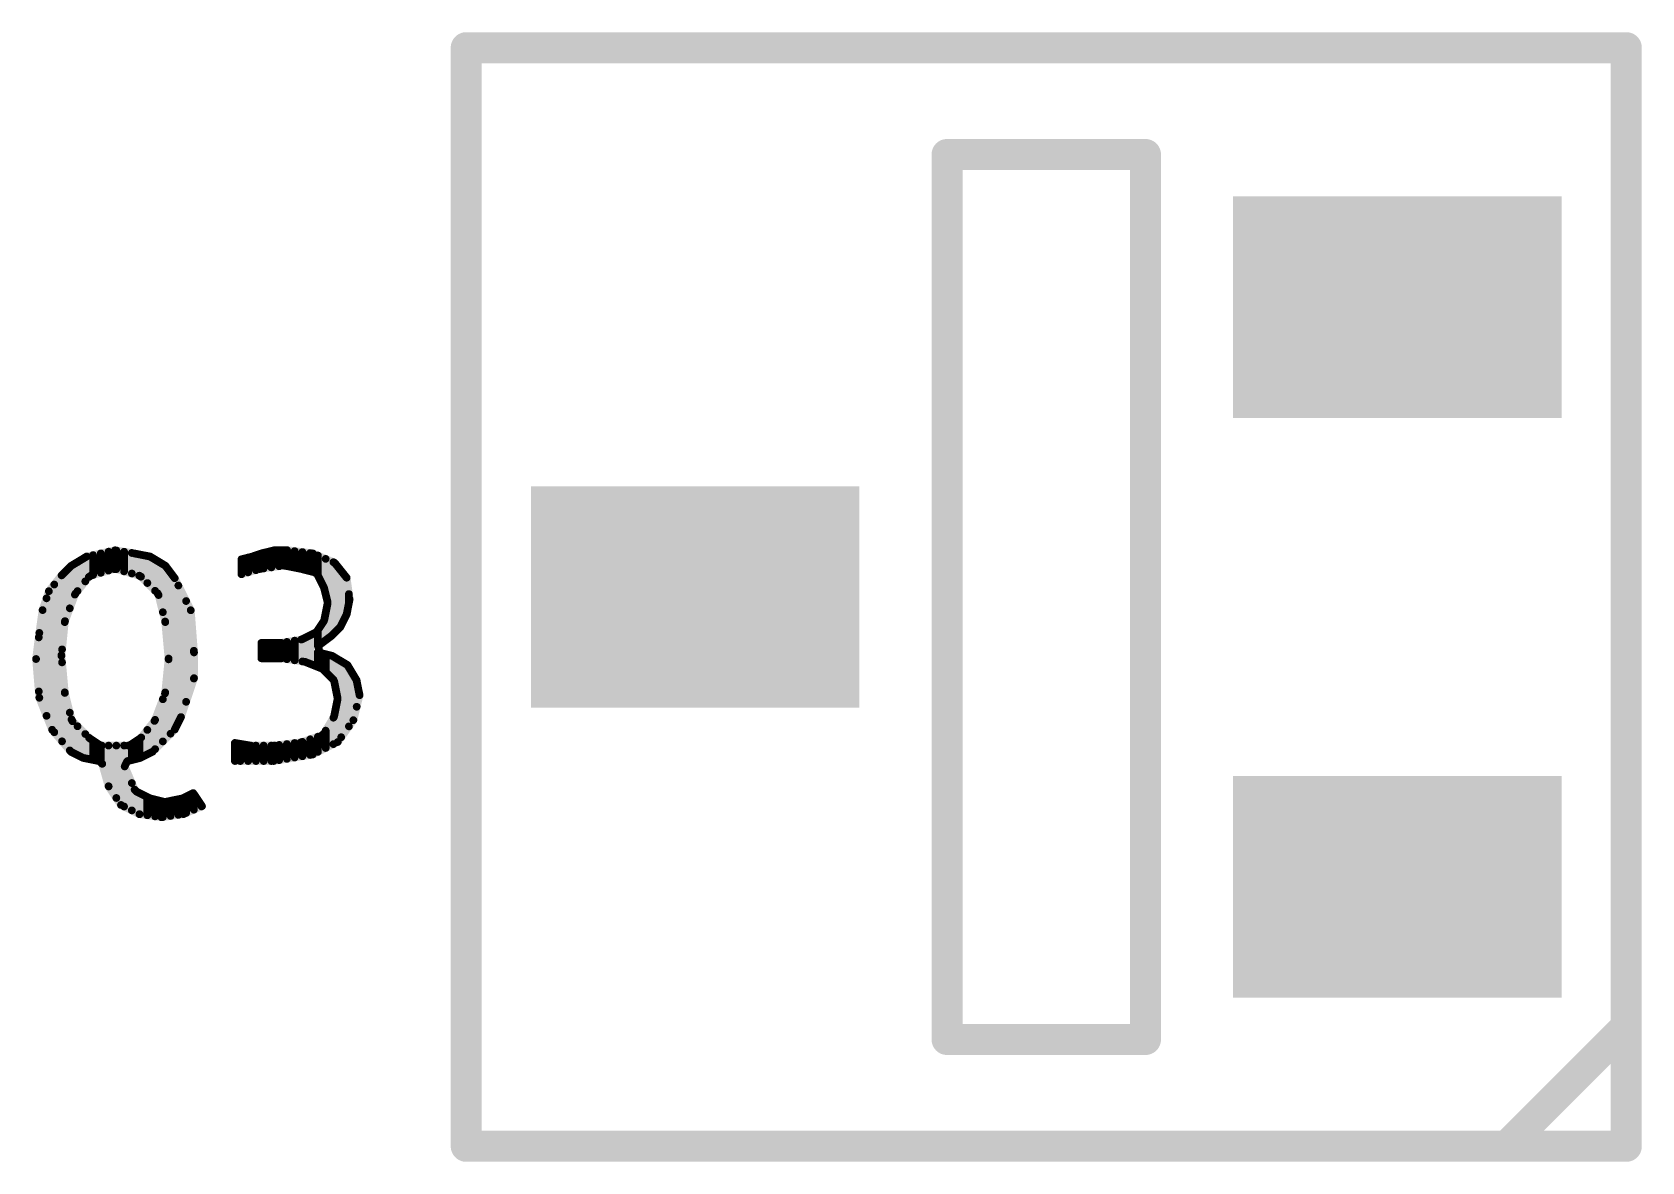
# Model space of a CAD drawing. Extents: x 18.8 to 58.3, y 22.4 to 94.7.
# Drawn here: x 28.53 to 33.8, y 47.25 to 50.95 of the extents above; entities that cross this region are included whole.
import ezdxf

# ---------------------------------------------------------------- set-up
doc = ezdxf.new("R2010")
doc.units = 0
doc.header["$MEASUREMENT"] = 0
doc.layers.get('0').update_dxf_attribs({"linetype": 'CONTINUOUS'})
doc.layers.add('SILKTOP_PHO', color=251, linetype='CONTINUOUS')
doc.layers.add('SOLDERTOP_PHO', color=7, linetype='CONTINUOUS')

# ---------------------------------------------------------------- blocks, each defined once
blk = doc.blocks.new('ROUND_1')
at = {"const_width": 0.0127}
blk.add_lwpolyline([(-0.00635, 0, 1), (0.00635, 0, 1)], format="xyb", close=True, dxfattribs=at)
blk = doc.blocks.new('ROUND_33')
at = {"const_width": 0.0508}
blk.add_lwpolyline([(-0.0254, 0, 1), (0.0254, 0, 1)], format="xyb", close=True, dxfattribs=at)
blk = doc.blocks.new('RECTANGLE_214')
blk.add_solid([(0.538098, 0.363092), (0.538098, -0.363092), (-0.538098, 0.363092), (-0.538098, -0.363092)])

msp = doc.modelspace()

# ---------------------------------------------------------------- linework, layer by layer
at = {"layer": 'SILKTOP_PHO'}
for points, const_width in [([(33.749996, 50.900076), (29.949902, 50.900076)], 0.1016), ([(29.949902, 50.900076), (29.949902, 47.29988)], 0.1016), ([(29.949902, 47.29988), (29.949902, 50.900076)], 0.1016), ([(29.949902, 50.900076), (33.749996, 50.900076)], 0.1016), ([(33.749996, 47.29988), (33.749996, 50.900076)], 0.1016), ([(33.749996, 50.900076), (33.749996, 47.29988)], 0.1016), ([(32.174942, 50.550064), (31.524956, 50.550064)], 0.1016), ([(31.524956, 50.550064), (31.524956, 47.649892)], 0.1016), ([(32.174942, 47.649892), (32.174942, 50.550064)], 0.1016), ([(28.79979, 49.25314), (28.706318, 49.232566)], 0.0254), ([(28.7274, 49.172114), (28.7274, 49.237138)], 0.0254), ([(28.7528, 49.179226), (28.7528, 49.242726)], 0.0254), ([(28.7782, 49.186592), (28.7782, 49.248568)], 0.0254), ([(28.862274, 49.242726), (28.79979, 49.25314)], 0.0254), ([(28.8036, 49.191418), (28.8036, 49.252632)], 0.0254), ([(28.829, 49.184052), (28.829, 49.248314)], 0.0254), ([(28.8544, 49.17694), (28.8544, 49.24425)], 0.0254), ([(28.91409, 49.232566), (28.862274, 49.242726)], 0.0254), ([(28.8798, 49.169574), (28.8798, 49.239424)], 0.0254), ([(29.280612, 49.243234), (29.248354, 49.232312)], 0.0254), ([(29.2608, 49.187862), (29.2608, 49.23663)], 0.0254), ([(29.322014, 49.253394), (29.280612, 49.243234)], 0.0254), ([(29.2862, 49.19345), (29.2862, 49.244504)], 0.0254), ([(29.3116, 49.197006), (29.3116, 49.250854)], 0.0254), ([(29.362908, 49.253394), (29.322014, 49.253394)], 0.0254), ([(29.337, 49.200816), (29.337, 49.253394)], 0.0254), ([(29.3624, 49.201324), (29.3624, 49.253394)], 0.0254), ([(29.447236, 49.24298), (29.362908, 49.253394)], 0.0254), ([(29.3878, 49.196244), (29.3878, 49.250346)], 0.0254), ([(29.4132, 49.19091), (29.4132, 49.247298)], 0.0254), ([(29.4386, 49.18456), (29.4386, 49.243996)], 0.0254), ([(29.51861, 49.212246), (29.447236, 49.24298)], 0.0254), ([(29.464, 49.170082), (29.464, 49.235868)], 0.0254), ([(28.655264, 49.201832), (28.624276, 49.170844)], 0.0254), ([(28.6512, 49.062894), (28.6512, 49.197768)], 0.0254), ([(28.706318, 49.232566), (28.655264, 49.201832)], 0.0254), ([(28.6766, 49.119536), (28.6766, 49.214532)], 0.0254), ([(28.702, 49.151286), (28.702, 49.229772)], 0.0254), ([(28.71978, 49.169828), (28.79598, 49.191672)], 0.0254), ([(28.79598, 49.191672), (28.802838, 49.191672)], 0.0254), ([(28.802838, 49.191672), (28.878784, 49.169828)], 0.0254), ([(28.9052, 49.145698), (28.9052, 49.234344)], 0.0254), ([(28.964382, 49.20234), (28.91409, 49.232566)], 0.0254), ([(28.9306, 49.120298), (28.9306, 49.22266)], 0.0254), ([(28.956, 49.050194), (28.956, 49.20742)], 0.0254), ([(28.994862, 49.1617), (28.964382, 49.20234)], 0.0254), ([(29.247592, 49.232058), (29.213556, 49.223676)], 0.0254), ([(29.213556, 49.223676), (29.213556, 49.1744)], 0.0254), ([(29.213556, 49.1744), (29.2735, 49.191672)], 0.0254), ([(29.2354, 49.18075), (29.2354, 49.229264)], 0.0254), ([(29.248354, 49.232312), (29.247592, 49.232058)], 0.0254), ([(29.2735, 49.191672), (29.275278, 49.191926)], 0.0254), ([(29.275278, 49.191926), (29.351224, 49.202848)], 0.0254), ([(29.351224, 49.202848), (29.355542, 49.202594)], 0.0254), ([(29.355542, 49.202594), (29.409644, 49.191926)], 0.0254), ([(29.409644, 49.191926), (29.410406, 49.191672)], 0.0254), ([(29.410406, 49.191672), (29.45384, 49.18075)], 0.0254), ([(29.4894, 49.109122), (29.4894, 49.224946)], 0.0254), ([(29.5148, 48.979328), (29.5148, 49.214024)], 0.0254), ([(29.55798, 49.163224), (29.51861, 49.212246)], 0.0254), ([(29.5402, 49.007014), (29.5402, 49.185576)], 0.0254), ([(28.624276, 49.170844), (28.58262, 49.119028)], 0.0254), ([(28.6004, 48.656748), (28.6004, 49.140872)], 0.0254), ([(28.6258, 48.928274), (28.6258, 49.172368)], 0.0254), ([(28.669996, 49.111408), (28.71343, 49.16551)], 0.0254), ([(28.71343, 49.16551), (28.71978, 49.169828)], 0.0254), ([(28.878784, 49.169828), (28.884372, 49.166526)], 0.0254), ([(28.884372, 49.166526), (28.938474, 49.112424)], 0.0254), ([(28.9814, 48.652176), (28.9814, 49.17948)], 0.0254), ([(29.04744, 49.056544), (28.994862, 49.1617)], 0.0254), ([(29.0068, 48.68926), (29.0068, 49.13757)], 0.0254), ([(29.45384, 49.18075), (29.461968, 49.174146)], 0.0254), ([(29.461968, 49.174146), (29.483812, 49.130712)], 0.0254), ([(29.483812, 49.130712), (29.484574, 49.128172)], 0.0254), ([(29.567886, 49.092866), (29.55798, 49.163224)], 0.0254), ([(28.58262, 49.119028), (28.562046, 49.057052)], 0.0254), ([(28.575, 48.710596), (28.575, 49.09566)], 0.0254), ([(28.635452, 49.020984), (28.667964, 49.107852)], 0.0254), ([(28.667964, 49.107852), (28.669996, 49.111408)], 0.0254), ([(28.938474, 49.112424), (28.94203, 49.106328)], 0.0254), ([(28.94203, 49.106328), (28.96362, 49.019714)], 0.0254), ([(29.0322, 48.75657), (29.0322, 49.08677)], 0.0254), ([(29.484574, 49.128172), (29.495496, 49.084738)], 0.0254), ([(29.49575, 49.07915), (29.484828, 49.024794)], 0.0254), ([(29.495496, 49.084738), (29.49575, 49.07915)], 0.0254), ([(29.55798, 49.04232), (29.567886, 49.092866)], 0.0254), ([(29.5656, 49.080928), (29.5656, 49.10963)], 0.0254), ([(28.562046, 49.057052), (28.551378, 48.982376)], 0.0254), ([(29.058108, 48.918368), (29.04744, 49.056544)], 0.0254), ([(29.484828, 49.024794), (29.482796, 49.020222)], 0.0254), ([(29.4894, 48.958246), (29.4894, 49.047908)], 0.0254), ([(29.537914, 49.002442), (29.55798, 49.04232)], 0.0254), ([(28.551378, 48.982376), (28.54071, 48.896778)], 0.0254), ([(28.623768, 48.909224), (28.63469, 49.017682)], 0.0254), ([(28.63469, 49.017682), (28.635452, 49.020984)], 0.0254), ([(28.96362, 49.019714), (28.963874, 49.017682)], 0.0254), ([(28.963874, 49.017682), (28.974796, 48.898302)], 0.0254), ([(29.45638, 48.983392), (29.412946, 48.961802)], 0.0254), ([(29.4386, 48.880776), (29.4386, 48.974502)], 0.0254), ([(29.461206, 48.98771), (29.45638, 48.983392)], 0.0254), ([(29.482796, 49.020222), (29.461206, 48.98771)], 0.0254), ([(29.464, 48.939196), (29.464, 48.992028)], 0.0254), ([(29.464762, 48.939958), (29.507434, 48.971962)], 0.0254), ([(29.507434, 48.971962), (29.537914, 49.002442)], 0.0254), ([(28.5496, 48.790606), (28.5496, 48.967644)], 0.0254), ([(29.0576, 48.83277), (29.0576, 48.923702)], 0.0254), ([(29.34208, 48.94961), (29.278834, 48.94961)], 0.0254), ([(29.278834, 48.94961), (29.278834, 48.899064)], 0.0254), ([(29.2862, 48.899064), (29.2862, 48.94961)], 0.0254), ([(29.3116, 48.899064), (29.3116, 48.94961)], 0.0254), ([(29.337, 48.899064), (29.337, 48.94961)], 0.0254), ([(29.344112, 48.94961), (29.34208, 48.94961)], 0.0254), ([(29.40939, 48.960532), (29.344112, 48.94961)], 0.0254), ([(29.3624, 48.89627), (29.3624, 48.952658)], 0.0254), ([(29.3878, 48.89246), (29.3878, 48.956976)], 0.0254), ([(29.412946, 48.961802), (29.40939, 48.960532)], 0.0254), ([(29.4132, 48.888904), (29.4132, 48.961802)], 0.0254), ([(29.464, 48.870616), (29.464, 48.920146)], 0.0254), ([(29.469334, 48.917352), (29.464762, 48.939958)], 0.0254), ([(28.54071, 48.896778), (28.551378, 48.769778)], 0.0254), ([(28.623768, 48.907954), (28.623768, 48.909224)], 0.0254), ([(28.623768, 48.906938), (28.623768, 48.907954)], 0.0254), ([(28.63469, 48.787558), (28.623768, 48.906938)], 0.0254), ([(28.6258, 48.62703), (28.6258, 48.885856)], 0.0254), ([(28.974796, 48.895762), (28.963874, 48.787304)], 0.0254), ([(28.974796, 48.898302), (28.974796, 48.897032)], 0.0254), ([(28.974796, 48.897032), (28.974796, 48.895762)], 0.0254), ([(29.058108, 48.83404), (29.058108, 48.918368)], 0.0254), ([(29.278834, 48.899064), (29.34208, 48.899064)], 0.0254), ([(29.34208, 48.899064), (29.343858, 48.89881)], 0.0254), ([(29.343858, 48.89881), (29.419804, 48.887888)], 0.0254), ([(29.419804, 48.887888), (29.422852, 48.887126)], 0.0254), ([(29.422852, 48.887126), (29.476954, 48.865536)], 0.0254), ([(29.510736, 48.906938), (29.469334, 48.917352)], 0.0254), ([(29.4894, 48.854614), (29.4894, 48.912272)], 0.0254), ([(29.560774, 48.876966), (29.510736, 48.906938)], 0.0254), ([(29.5148, 48.829214), (29.5148, 48.904652)], 0.0254), ([(29.5402, 48.640492), (29.5402, 48.889412)], 0.0254), ([(29.590492, 48.827436), (29.560774, 48.876966)], 0.0254), ([(29.5656, 48.676052), (29.5656, 48.869092)], 0.0254), ([(29.015436, 48.706532), (29.058108, 48.83404)], 0.0254), ([(29.476954, 48.865536), (29.481272, 48.862742)], 0.0254), ([(29.481272, 48.862742), (29.513784, 48.83023)], 0.0254), ([(29.513784, 48.83023), (29.51734, 48.823626)], 0.0254), ([(29.51734, 48.823626), (29.528262, 48.76927)], 0.0254), ([(29.600398, 48.77816), (29.590492, 48.827436)], 0.0254), ([(29.591, 48.740314), (29.591, 48.82515)], 0.0254), ([(28.551378, 48.769778), (28.593288, 48.664876)], 0.0254), ([(28.634944, 48.785526), (28.63469, 48.787558)], 0.0254), ([(28.656788, 48.698658), (28.634944, 48.785526)], 0.0254), ([(28.963112, 48.784002), (28.9306, 48.697388)], 0.0254), ([(28.956, 48.626776), (28.956, 48.764952)], 0.0254), ([(28.963874, 48.787304), (28.963112, 48.784002)], 0.0254), ([(29.528262, 48.764444), (29.51734, 48.710088)], 0.0254), ([(29.528262, 48.76927), (29.528262, 48.764444)], 0.0254), ([(29.580078, 48.696372), (29.600398, 48.77816)], 0.0254), ([(28.6512, 48.597312), (28.6512, 48.72101)], 0.0254), ([(29.51734, 48.710088), (29.515816, 48.706024)], 0.0254), ([(28.593288, 48.664876), (28.655264, 48.592486)], 0.0254), ([(28.66009, 48.692816), (28.656788, 48.698658)], 0.0254), ([(28.714446, 48.63846), (28.66009, 48.692816)], 0.0254), ([(28.6766, 48.581818), (28.6766, 48.676306)], 0.0254), ([(28.928568, 48.693832), (28.885134, 48.639476)], 0.0254), ([(28.9052, 48.584358), (28.9052, 48.664368)], 0.0254), ([(28.921964, 48.59274), (28.995116, 48.665892)], 0.0254), ([(28.9306, 48.697388), (28.928568, 48.693832)], 0.0254), ([(28.9306, 48.601376), (28.9306, 48.697134)], 0.0254), ([(28.995116, 48.665892), (29.015436, 48.706532)], 0.0254), ([(29.515816, 48.706024), (29.483304, 48.651668)], 0.0254), ([(29.4894, 48.605186), (29.4894, 48.662082)], 0.0254), ([(29.5148, 48.617886), (29.5148, 48.7045)], 0.0254), ([(29.529024, 48.624744), (29.580078, 48.696372)], 0.0254), ([(28.702, 48.571404), (28.702, 48.650906)], 0.0254), ([(28.716224, 48.636936), (28.714446, 48.63846)], 0.0254), ([(28.74899, 48.615092), (28.716224, 48.636936)], 0.0254), ([(28.7274, 48.566324), (28.7274, 48.62957)], 0.0254), ([(28.755848, 48.61306), (28.74899, 48.615092)], 0.0254), ([(28.7528, 48.559974), (28.7528, 48.613568)], 0.0254), ([(28.842716, 48.61306), (28.755848, 48.61306)], 0.0254), ([(28.7782, 48.479964), (28.7782, 48.61306)], 0.0254), ([(28.8036, 48.441356), (28.8036, 48.61306)], 0.0254), ([(28.829, 48.413416), (28.829, 48.61306)], 0.0254), ([(28.849828, 48.615092), (28.842716, 48.61306)], 0.0254), ([(28.88234, 48.636936), (28.849828, 48.615092)], 0.0254), ([(28.8544, 48.565816), (28.8544, 48.61814)], 0.0254), ([(28.8798, 48.572166), (28.8798, 48.635158)], 0.0254), ([(28.885134, 48.639476), (28.88234, 48.636936)], 0.0254), ([(29.242258, 48.613314), (29.191966, 48.621696)], 0.0254), ([(29.191966, 48.621696), (29.191966, 48.562514)], 0.0254), ([(29.21, 48.562514), (29.21, 48.618648)], 0.0254), ([(29.2354, 48.562514), (29.2354, 48.61433)], 0.0254), ([(29.24429, 48.61306), (29.242258, 48.613314)], 0.0254), ([(29.32049, 48.61306), (29.24429, 48.61306)], 0.0254), ([(29.2608, 48.562514), (29.2608, 48.61306)], 0.0254), ([(29.2862, 48.562514), (29.2862, 48.61306)], 0.0254), ([(29.3116, 48.562514), (29.3116, 48.61306)], 0.0254), ([(29.322014, 48.61306), (29.32049, 48.61306)], 0.0254), ([(29.408882, 48.623982), (29.322014, 48.61306)], 0.0254), ([(29.337, 48.565308), (29.337, 48.615092)], 0.0254), ([(29.3624, 48.569626), (29.3624, 48.61814)], 0.0254), ([(29.3878, 48.573944), (29.3878, 48.621442)], 0.0254), ([(29.411168, 48.62449), (29.408882, 48.623982)], 0.0254), ([(29.476446, 48.646334), (29.411168, 48.62449)], 0.0254), ([(29.4132, 48.578008), (29.4132, 48.625252)], 0.0254), ([(29.4386, 48.582326), (29.4386, 48.633634)], 0.0254), ([(29.446728, 48.583596), (29.529024, 48.624744)], 0.0254), ([(29.464, 48.592486), (29.464, 48.64227)], 0.0254), ([(29.483304, 48.651668), (29.476446, 48.646334)], 0.0254), ([(28.655264, 48.592486), (28.694888, 48.572674)], 0.0254), ([(28.694888, 48.572674), (28.747466, 48.56226)], 0.0254), ([(28.747466, 48.56226), (28.757372, 48.55337)], 0.0254), ([(28.757372, 48.55337), (28.778454, 48.479202)], 0.0254), ([(28.831032, 48.544734), (28.839668, 48.562006)], 0.0254), ([(28.839668, 48.562006), (28.881832, 48.572674)], 0.0254), ([(28.881832, 48.572674), (28.921964, 48.59274)], 0.0254), ([(29.191966, 48.562514), (29.31922, 48.562514)], 0.0254), ([(29.31922, 48.562514), (29.446728, 48.583596)], 0.0254), ([(28.863544, 48.468788), (28.831032, 48.544734)], 0.0254), ([(28.778454, 48.479202), (28.81884, 48.418496)], 0.0254), ([(28.8544, 48.400716), (28.8544, 48.490378)], 0.0254), ([(28.86964, 48.462438), (28.863544, 48.468788)], 0.0254), ([(28.913074, 48.440848), (28.86964, 48.462438)], 0.0254), ([(28.8798, 48.38827), (28.8798, 48.457358)], 0.0254), ([(28.9052, 48.384714), (28.9052, 48.444658)], 0.0254), ([(29.055568, 48.457358), (29.02204, 48.440848)], 0.0254), ([(29.0322, 48.39208), (29.0322, 48.445674)], 0.0254), ([(29.08427, 48.414432), (29.055568, 48.457358)], 0.0254), ([(29.0576, 48.403002), (29.0576, 48.45431)], 0.0254), ([(28.81884, 48.418496), (28.879292, 48.38827)], 0.0254), ([(28.915614, 48.439832), (28.913074, 48.440848)], 0.0254), ([(28.959048, 48.42891), (28.915614, 48.439832)], 0.0254), ([(28.9306, 48.381158), (28.9306, 48.436022)], 0.0254), ([(28.956, 48.378872), (28.956, 48.429672)], 0.0254), ([(28.964636, 48.428656), (28.959048, 48.42891)], 0.0254), ([(29.018992, 48.439578), (28.964636, 48.428656)], 0.0254), ([(28.9814, 48.382428), (28.9814, 48.432212)], 0.0254), ([(29.0068, 48.385984), (29.0068, 48.437292)], 0.0254), ([(29.02204, 48.440848), (29.018992, 48.439578)], 0.0254), ([(29.023818, 48.388524), (29.08427, 48.414432)], 0.0254), ([(29.083, 48.41367), (29.083, 48.41621)], 0.0254), ([(28.879292, 48.38827), (28.951428, 48.37811)], 0.0254), ([(28.951428, 48.37811), (29.023818, 48.388524)], 0.0254), ([(33.742376, 47.685198), (33.361376, 47.304198)], 0.1016), ([(31.524956, 47.649892), (32.174942, 47.649892)], 0.1016), ([(29.949902, 47.29988), (33.749996, 47.29988)], 0.1016), ([(33.749996, 47.29988), (29.949902, 47.29988)], 0.1016)]:
    msp.add_lwpolyline(points, dxfattribs=dict(at, const_width=const_width))

# ---------------------------------------------------------------- block references
for name, p in [('ROUND_33', (29.949902, 50.900076)), ('ROUND_33', (29.949902, 50.900076)), ('ROUND_33', (33.749996, 50.900076)), ('ROUND_33', (33.749996, 50.900076)), ('ROUND_33', (33.749996, 50.900076)), ('ROUND_33', (31.524956, 50.550064)), ('ROUND_33', (32.174942, 50.550064)), ('ROUND_33', (32.174942, 50.550064)), ('ROUND_1', (28.7274, 49.237138)), ('ROUND_1', (28.7528, 49.242726)), ('ROUND_1', (28.7782, 49.248568)), ('ROUND_1', (28.79979, 49.25314)), ('ROUND_1', (28.8036, 49.252632)), ('ROUND_1', (28.829, 49.248314)), ('ROUND_1', (28.8544, 49.24425)), ('ROUND_1', (28.862274, 49.242726)), ('ROUND_1', (28.8798, 49.239424)), ('ROUND_1', (29.2608, 49.23663)), ('ROUND_1', (29.280612, 49.243234)), ('ROUND_1', (29.2862, 49.244504)), ('ROUND_1', (29.3116, 49.250854)), ('ROUND_1', (29.322014, 49.253394)), ('ROUND_1', (29.337, 49.253394)), ('ROUND_1', (29.3624, 49.253394)), ('ROUND_1', (29.362908, 49.253394)), ('ROUND_1', (29.3878, 49.250346)), ('ROUND_1', (29.4132, 49.247298)), ('ROUND_1', (29.4386, 49.243996)), ('ROUND_1', (29.447236, 49.24298)), ('ROUND_1', (29.464, 49.235868)), ('ROUND_1', (28.6512, 49.197768)), ('ROUND_1', (28.655264, 49.201832)), ('ROUND_1', (28.6766, 49.214532)), ('ROUND_1', (28.702, 49.229772)), ('ROUND_1', (28.706318, 49.232566)), ('ROUND_1', (28.7782, 49.186592)), ('ROUND_1', (28.79598, 49.191672)), ('ROUND_1', (28.802838, 49.191672)), ('ROUND_1', (28.8036, 49.191418)), ('ROUND_1', (28.829, 49.184052)), ('ROUND_1', (28.9052, 49.234344)), ('ROUND_1', (28.91409, 49.232566)), ('ROUND_1', (28.9306, 49.22266)), ('ROUND_1', (28.956, 49.20742)), ('ROUND_1', (28.964382, 49.20234)), ('ROUND_1', (29.213556, 49.223676)), ('ROUND_1', (29.2354, 49.229264)), ('ROUND_1', (29.247592, 49.232058)), ('ROUND_1', (29.248354, 49.232312)), ('ROUND_1', (29.2608, 49.187862)), ('ROUND_1', (29.2735, 49.191672)), ('ROUND_1', (29.275278, 49.191926)), ('ROUND_1', (29.2862, 49.19345)), ('ROUND_1', (29.3116, 49.197006)), ('ROUND_1', (29.337, 49.200816)), ('ROUND_1', (29.351224, 49.202848)), ('ROUND_1', (29.355542, 49.202594)), ('ROUND_1', (29.3624, 49.201324)), ('ROUND_1', (29.3878, 49.196244)), ('ROUND_1', (29.409644, 49.191926)), ('ROUND_1', (29.410406, 49.191672)), ('ROUND_1', (29.4132, 49.19091)), ('ROUND_1', (29.4386, 49.18456)), ('ROUND_1', (29.4894, 49.224946)), ('ROUND_1', (29.5148, 49.214024)), ('ROUND_1', (29.51861, 49.212246)), ('ROUND_1', (29.5402, 49.185576)), ('ROUND_1', (28.6004, 49.140872)), ('ROUND_1', (28.624276, 49.170844)), ('ROUND_1', (28.6258, 49.172368)), ('ROUND_1', (28.702, 49.151286)), ('ROUND_1', (28.71343, 49.16551)), ('ROUND_1', (28.71978, 49.169828)), ('ROUND_1', (28.7274, 49.172114)), ('ROUND_1', (28.7528, 49.179226)), ('ROUND_1', (28.8544, 49.17694)), ('ROUND_1', (28.878784, 49.169828)), ('ROUND_1', (28.8798, 49.169574)), ('ROUND_1', (28.884372, 49.166526)), ('ROUND_1', (28.9052, 49.145698)), ('ROUND_1', (28.9814, 49.17948)), ('ROUND_1', (28.994862, 49.1617)), ('ROUND_1', (29.0068, 49.13757)), ('ROUND_1', (29.213556, 49.1744)), ('ROUND_1', (29.2354, 49.18075)), ('ROUND_1', (29.45384, 49.18075)), ('ROUND_1', (29.45384, 49.18075)), ('ROUND_1', (29.461968, 49.174146)), ('ROUND_1', (29.464, 49.170082)), ('ROUND_1', (29.483812, 49.130712)), ('ROUND_1', (29.55798, 49.163224)), ('ROUND_1', (28.575, 49.09566)), ('ROUND_1', (28.58262, 49.119028)), ('ROUND_1', (28.667964, 49.107852)), ('ROUND_1', (28.669996, 49.111408)), ('ROUND_1', (28.6766, 49.119536)), ('ROUND_1', (28.9306, 49.120298)), ('ROUND_1', (28.938474, 49.112424)), ('ROUND_1', (28.94203, 49.106328)), ('ROUND_1', (29.0322, 49.08677)), ('ROUND_1', (29.484574, 49.128172)), ('ROUND_1', (29.4894, 49.109122)), ('ROUND_1', (29.495496, 49.084738)), ('ROUND_1', (29.49575, 49.07915)), ('ROUND_1', (29.5656, 49.10963)), ('ROUND_1', (29.5656, 49.080928)), ('ROUND_1', (29.567886, 49.092866)), ('ROUND_1', (28.562046, 49.057052)), ('ROUND_1', (28.6512, 49.062894)), ('ROUND_1', (28.956, 49.050194)), ('ROUND_1', (29.04744, 49.056544)), ('ROUND_1', (29.484828, 49.024794)), ('ROUND_1', (29.4894, 49.047908)), ('ROUND_1', (29.55798, 49.04232)), ('ROUND_1', (28.551378, 48.982376)), ('ROUND_1', (28.63469, 49.017682)), ('ROUND_1', (28.635452, 49.020984)), ('ROUND_1', (28.96362, 49.019714)), ('ROUND_1', (28.963874, 49.017682)), ('ROUND_1', (29.4386, 48.974502)), ('ROUND_1', (29.45638, 48.983392)), ('ROUND_1', (29.461206, 48.98771)), ('ROUND_1', (29.464, 48.992028)), ('ROUND_1', (29.482796, 49.020222)), ('ROUND_1', (29.507434, 48.971962)), ('ROUND_1', (29.5148, 48.979328)), ('ROUND_1', (29.537914, 49.002442)), ('ROUND_1', (29.5402, 49.007014)), ('ROUND_1', (28.5496, 48.967644)), ('ROUND_1', (28.6258, 48.928274)), ('ROUND_1', (29.0576, 48.923702)), ('ROUND_1', (29.278834, 48.94961)), ('ROUND_1', (29.2862, 48.94961)), ('ROUND_1', (29.3116, 48.94961)), ('ROUND_1', (29.337, 48.94961)), ('ROUND_1', (29.34208, 48.94961)), ('ROUND_1', (29.344112, 48.94961)), ('ROUND_1', (29.3624, 48.952658)), ('ROUND_1', (29.3878, 48.956976)), ('ROUND_1', (29.40939, 48.960532)), ('ROUND_1', (29.412946, 48.961802)), ('ROUND_1', (29.4132, 48.961802)), ('ROUND_1', (29.464, 48.939196)), ('ROUND_1', (29.464, 48.920146)), ('ROUND_1', (29.464762, 48.939958)), ('ROUND_1', (29.4894, 48.958246)), ('ROUND_1', (28.54071, 48.896778)), ('ROUND_1', (28.623768, 48.909224)), ('ROUND_1', (28.623768, 48.907954)), ('ROUND_1', (28.623768, 48.906938)), ('ROUND_1', (28.6258, 48.885856)), ('ROUND_1', (28.974796, 48.898302)), ('ROUND_1', (28.974796, 48.897032)), ('ROUND_1', (28.974796, 48.897032)), ('ROUND_1', (28.974796, 48.895762)), ('ROUND_1', (29.058108, 48.918368)), ('ROUND_1', (29.278834, 48.899064)), ('ROUND_1', (29.2862, 48.899064)), ('ROUND_1', (29.3116, 48.899064)), ('ROUND_1', (29.337, 48.899064)), ('ROUND_1', (29.34208, 48.899064)), ('ROUND_1', (29.343858, 48.89881)), ('ROUND_1', (29.3624, 48.89627)), ('ROUND_1', (29.3878, 48.89246)), ('ROUND_1', (29.4132, 48.888904)), ('ROUND_1', (29.419804, 48.887888)), ('ROUND_1', (29.422852, 48.887126)), ('ROUND_1', (29.4386, 48.880776)), ('ROUND_1', (29.464, 48.870616)), ('ROUND_1', (29.469334, 48.917352)), ('ROUND_1', (29.4894, 48.912272)), ('ROUND_1', (29.510736, 48.906938)), ('ROUND_1', (29.5148, 48.904652)), ('ROUND_1', (29.5402, 48.889412)), ('ROUND_1', (29.560774, 48.876966)), ('ROUND_1', (29.5656, 48.869092)), ('ROUND_1', (29.0576, 48.83277)), ('ROUND_1', (29.058108, 48.83404)), ('ROUND_1', (29.476954, 48.865536)), ('ROUND_1', (29.481272, 48.862742)), ('ROUND_1', (29.4894, 48.854614)), ('ROUND_1', (29.513784, 48.83023)), ('ROUND_1', (29.5148, 48.829214)), ('ROUND_1', (29.51734, 48.823626)), ('ROUND_1', (29.590492, 48.827436)), ('ROUND_1', (29.591, 48.82515)), ('ROUND_1', (28.5496, 48.790606)), ('ROUND_1', (28.551378, 48.769778)), ('ROUND_1', (28.63469, 48.787558)), ('ROUND_1', (28.634944, 48.785526)), ('ROUND_1', (28.956, 48.764952)), ('ROUND_1', (28.963112, 48.784002)), ('ROUND_1', (28.963874, 48.787304)), ('ROUND_1', (29.528262, 48.76927)), ('ROUND_1', (29.528262, 48.764444)), ('ROUND_1', (29.600398, 48.77816)), ('ROUND_1', (29.600398, 48.77816)), ('ROUND_1', (28.575, 48.710596)), ('ROUND_1', (28.6512, 48.72101)), ('ROUND_1', (29.0322, 48.75657)), ('ROUND_1', (29.51734, 48.710088)), ('ROUND_1', (29.591, 48.740314)), ('ROUND_1', (28.593288, 48.664876)), ('ROUND_1', (28.6004, 48.656748)), ('ROUND_1', (28.656788, 48.698658)), ('ROUND_1', (28.66009, 48.692816)), ('ROUND_1', (28.6766, 48.676306)), ('ROUND_1', (28.9052, 48.664368)), ('ROUND_1', (28.928568, 48.693832)), ('ROUND_1', (28.9306, 48.697388)), ('ROUND_1', (28.9306, 48.697134)), ('ROUND_1', (28.995116, 48.665892)), ('ROUND_1', (29.0068, 48.68926)), ('ROUND_1', (29.015436, 48.706532)), ('ROUND_1', (29.4894, 48.662082)), ('ROUND_1', (29.5148, 48.7045)), ('ROUND_1', (29.515816, 48.706024)), ('ROUND_1', (29.5656, 48.676052)), ('ROUND_1', (29.580078, 48.696372)), ('ROUND_1', (28.6258, 48.62703)), ('ROUND_1', (28.702, 48.650906)), ('ROUND_1', (28.714446, 48.63846)), ('ROUND_1', (28.716224, 48.636936)), ('ROUND_1', (28.7274, 48.62957)), ('ROUND_1', (28.74899, 48.615092)), ('ROUND_1', (28.7528, 48.613568)), ('ROUND_1', (28.755848, 48.61306)), ('ROUND_1', (28.7782, 48.61306)), ('ROUND_1', (28.8036, 48.61306)), ('ROUND_1', (28.829, 48.61306)), ('ROUND_1', (28.842716, 48.61306)), ('ROUND_1', (28.849828, 48.615092)), ('ROUND_1', (28.8544, 48.61814)), ('ROUND_1', (28.8798, 48.635158)), ('ROUND_1', (28.88234, 48.636936)), ('ROUND_1', (28.885134, 48.639476)), ('ROUND_1', (28.956, 48.626776)), ('ROUND_1', (28.9814, 48.652176)), ('ROUND_1', (29.191966, 48.621696)), ('ROUND_1', (29.21, 48.618648)), ('ROUND_1', (29.2354, 48.61433)), ('ROUND_1', (29.242258, 48.613314)), ('ROUND_1', (29.24429, 48.61306)), ('ROUND_1', (29.2608, 48.61306)), ('ROUND_1', (29.2862, 48.61306)), ('ROUND_1', (29.3116, 48.61306)), ('ROUND_1', (29.32049, 48.61306)), ('ROUND_1', (29.322014, 48.61306)), ('ROUND_1', (29.337, 48.615092)), ('ROUND_1', (29.3624, 48.61814)), ('ROUND_1', (29.3878, 48.621442)), ('ROUND_1', (29.408882, 48.623982)), ('ROUND_1', (29.411168, 48.62449)), ('ROUND_1', (29.4132, 48.625252)), ('ROUND_1', (29.4386, 48.633634)), ('ROUND_1', (29.464, 48.64227)), ('ROUND_1', (29.476446, 48.646334)), ('ROUND_1', (29.483304, 48.651668)), ('ROUND_1', (29.4894, 48.605186)), ('ROUND_1', (29.5148, 48.617886)), ('ROUND_1', (29.529024, 48.624744)), ('ROUND_1', (29.5402, 48.640492)), ('ROUND_1', (28.6512, 48.597312)), ('ROUND_1', (28.655264, 48.592486)), ('ROUND_1', (28.6766, 48.581818)), ('ROUND_1', (28.694888, 48.572674)), ('ROUND_1', (28.702, 48.571404)), ('ROUND_1', (28.7274, 48.566324)), ('ROUND_1', (28.747466, 48.56226)), ('ROUND_1', (28.7528, 48.559974)), ('ROUND_1', (28.757372, 48.55337)), ('ROUND_1', (28.839668, 48.562006)), ('ROUND_1', (28.8544, 48.565816)), ('ROUND_1', (28.8798, 48.572166)), ('ROUND_1', (28.881832, 48.572674)), ('ROUND_1', (28.9052, 48.584358)), ('ROUND_1', (28.921964, 48.59274)), ('ROUND_1', (28.9306, 48.601376)), ('ROUND_1', (29.191966, 48.562514)), ('ROUND_1', (29.21, 48.562514)), ('ROUND_1', (29.2354, 48.562514)), ('ROUND_1', (29.2608, 48.562514)), ('ROUND_1', (29.2862, 48.562514)), ('ROUND_1', (29.3116, 48.562514)), ('ROUND_1', (29.31922, 48.562514)), ('ROUND_1', (29.337, 48.565308)), ('ROUND_1', (29.3624, 48.569626)), ('ROUND_1', (29.3878, 48.573944)), ('ROUND_1', (29.4132, 48.578008)), ('ROUND_1', (29.4386, 48.582326)), ('ROUND_1', (29.446728, 48.583596)), ('ROUND_1', (29.464, 48.592486)), ('ROUND_1', (28.831032, 48.544734)), ('ROUND_1', (28.7782, 48.479964)), ('ROUND_1', (28.778454, 48.479202)), ('ROUND_1', (28.8544, 48.490378)), ('ROUND_1', (28.863544, 48.468788)), ('ROUND_1', (28.86964, 48.462438)), ('ROUND_1', (28.8798, 48.457358)), ('ROUND_1', (28.9052, 48.444658)), ('ROUND_1', (29.0322, 48.445674)), ('ROUND_1', (29.055568, 48.457358)), ('ROUND_1', (29.0576, 48.45431)), ('ROUND_1', (28.8036, 48.441356)), ('ROUND_1', (28.81884, 48.418496)), ('ROUND_1', (28.829, 48.413416)), ('ROUND_1', (28.8544, 48.400716)), ('ROUND_1', (28.913074, 48.440848)), ('ROUND_1', (28.915614, 48.439832)), ('ROUND_1', (28.9306, 48.436022)), ('ROUND_1', (28.956, 48.429672)), ('ROUND_1', (28.959048, 48.42891)), ('ROUND_1', (28.964636, 48.428656)), ('ROUND_1', (28.9814, 48.432212)), ('ROUND_1', (29.0068, 48.437292)), ('ROUND_1', (29.018992, 48.439578)), ('ROUND_1', (29.02204, 48.440848)), ('ROUND_1', (29.0322, 48.39208)), ('ROUND_1', (29.0576, 48.403002)), ('ROUND_1', (29.083, 48.41621)), ('ROUND_1', (29.083, 48.41367)), ('ROUND_1', (29.08427, 48.414432)), ('ROUND_1', (29.08427, 48.414432)), ('ROUND_1', (28.879292, 48.38827)), ('ROUND_1', (28.8798, 48.38827)), ('ROUND_1', (28.9052, 48.384714)), ('ROUND_1', (28.9306, 48.381158)), ('ROUND_1', (28.951428, 48.37811)), ('ROUND_1', (28.956, 48.378872)), ('ROUND_1', (28.9814, 48.382428)), ('ROUND_1', (29.0068, 48.385984)), ('ROUND_1', (29.023818, 48.388524)), ('ROUND_33', (33.742376, 47.685198)), ('ROUND_33', (31.524956, 47.649892)), ('ROUND_33', (32.174942, 47.649892)), ('ROUND_33', (29.949902, 47.29988)), ('ROUND_33', (29.949902, 47.29988)), ('ROUND_33', (33.361376, 47.304198)), ('ROUND_33', (33.749996, 47.29988)), ('ROUND_33', (33.749996, 47.29988)), ('ROUND_33', (33.749996, 47.29988))]:
    msp.add_blockref(name, p, dxfattribs=at)
at = {"layer": 'SOLDERTOP_PHO'}
for p in [(33.000188, 50.049938), (30.699964, 49.099978), (33.000188, 48.150018)]:
    msp.add_blockref('RECTANGLE_214', p, dxfattribs=at)

doc.saveas('drawing.dxf')
